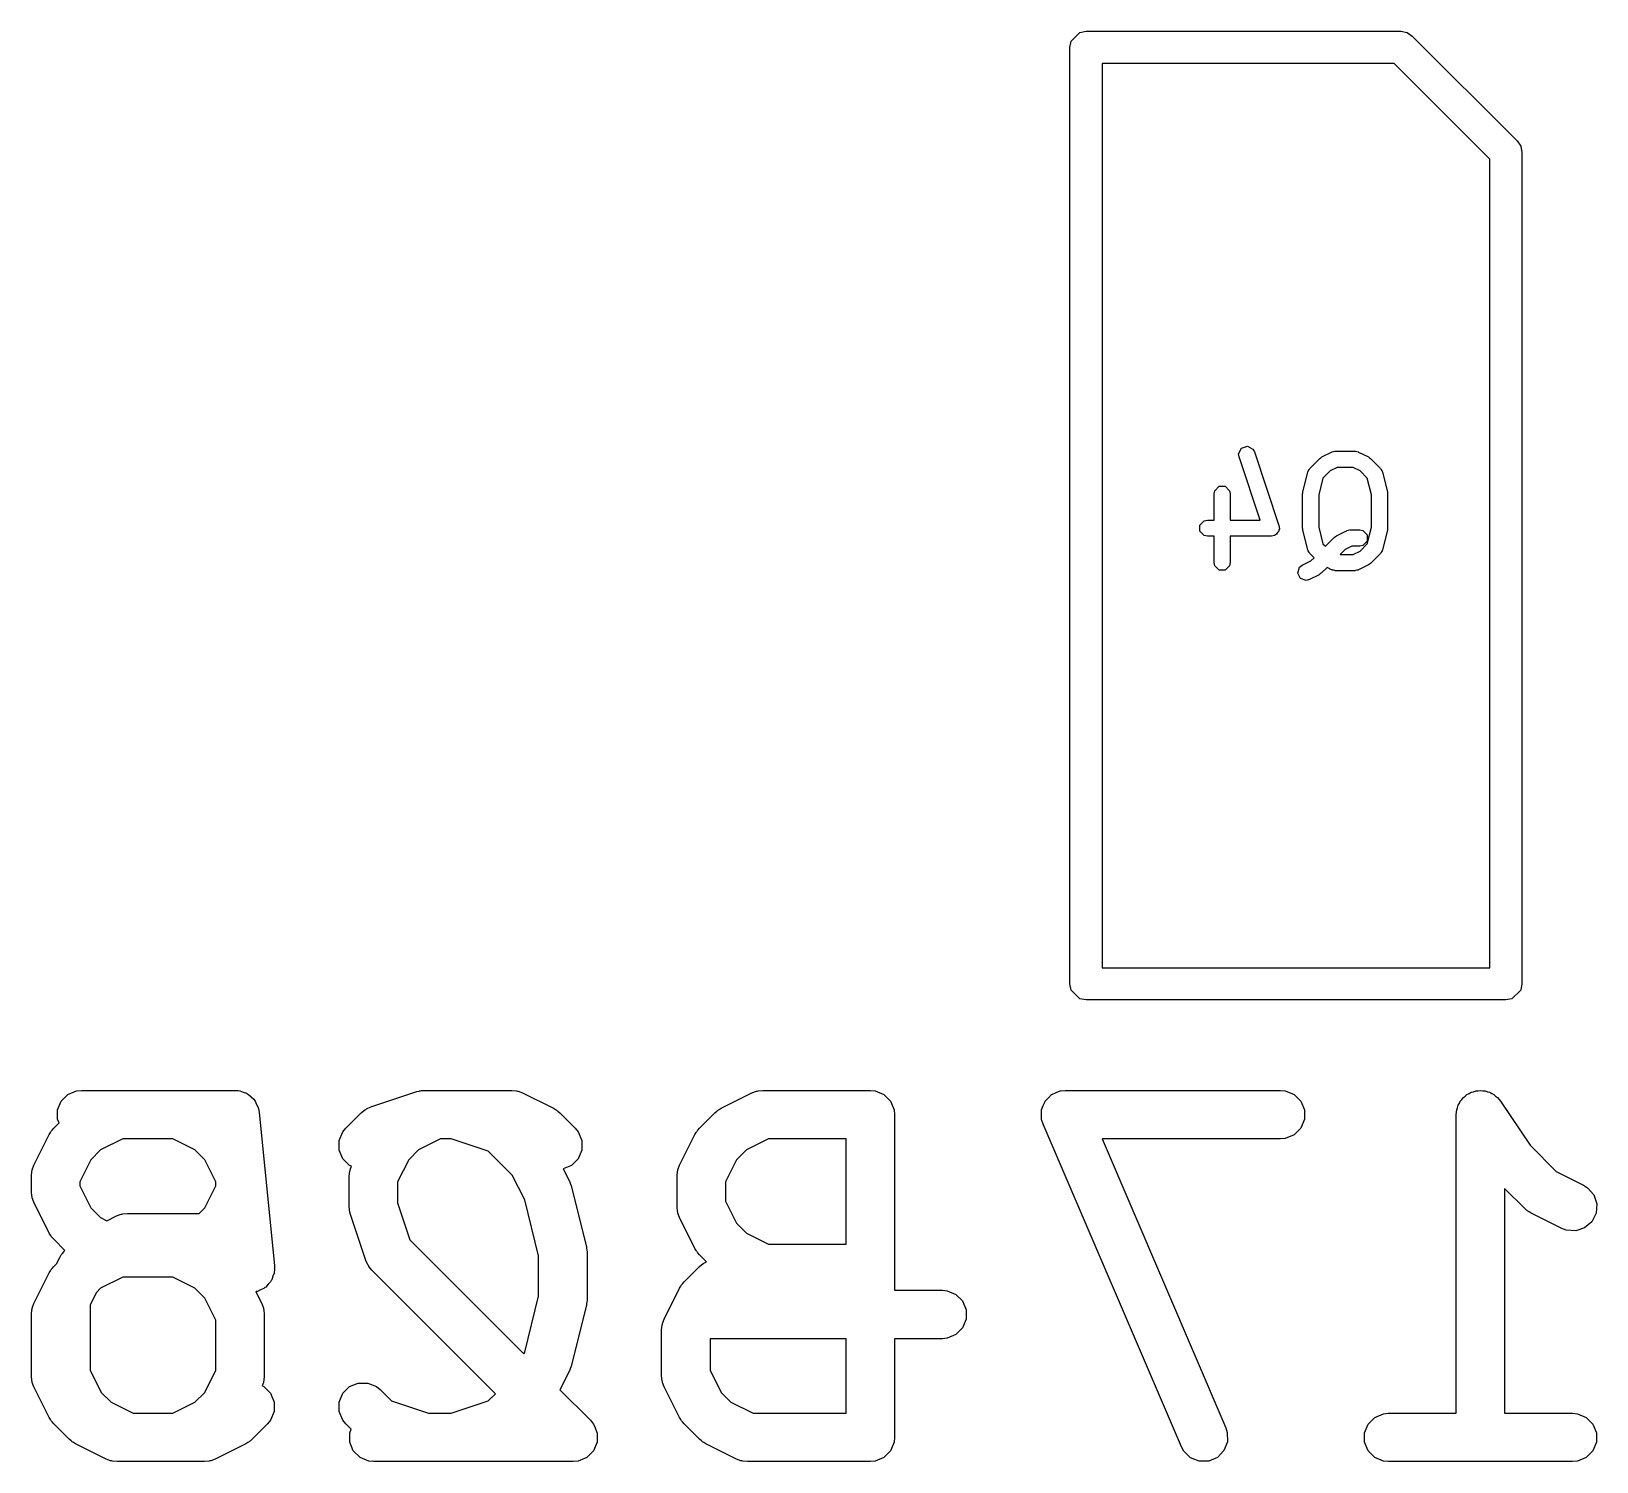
# Model space of a CAD drawing. Extents: x 3.93 to 7.47, y -4.9 to -2.95.
# Drawn here: x 5.8145 to 6.0054, y -4.8329 to -4.6585 of the extents above; entities that cross this region are included whole.
import ezdxf

# ---------------------------------------------------------------- set-up
doc = ezdxf.new("R2010")
doc.units = 0
doc.header["$MEASUREMENT"] = 0
doc.layers.add('BLACK', color=7, linetype='CONTINUOUS')

msp = doc.modelspace()

# ---------------------------------------------------------------- linework, layer by layer
at = {"layer": 'BLACK', "linetype": 'CONTINUOUS'}
for p, q in [((5.94127, -4.65968), (5.94233, -4.65861)), ((5.94233, -4.65861), (5.94308, -4.65846)), ((5.94308, -4.65846), (5.98147, -4.65846)), ((5.98147, -4.65846), (5.98222, -4.65861)), ((5.98222, -4.65861), (5.98286, -4.65904)), ((5.98286, -4.65904), (5.99566, -4.67183)), ((5.94112, -4.66043), (5.94127, -4.65968)), ((5.94112, -4.7746), (5.94112, -4.66043)), ((5.94505, -4.6624), (5.94505, -4.77263)), ((5.98065, -4.6624), (5.94505, -4.6624)), ((5.9923, -4.67404), (5.98065, -4.6624)), ((5.99566, -4.67183), (5.99608, -4.67247)), ((5.99608, -4.67247), (5.99608, -4.67247)), ((5.99608, -4.67247), (5.99623, -4.67323)), ((5.9923, -4.77263), (5.9923, -4.67404)), ((5.99623, -4.67323), (5.99623, -4.7746)), ((5.96203, -4.7093), (5.96275, -4.70906)), ((5.96275, -4.70906), (5.96342, -4.7094)), ((5.96169, -4.70997), (5.96203, -4.7093)), ((5.96174, -4.71036), (5.96169, -4.70997)), ((5.96431, -4.71806), (5.96174, -4.71036)), ((5.96342, -4.7094), (5.96361, -4.70973)), ((5.96361, -4.70973), (5.96661, -4.71873)), ((5.97038, -4.71175), (5.97158, -4.71055)), ((5.97158, -4.71055), (5.97171, -4.71046)), ((5.97171, -4.71046), (5.97183, -4.71036)), ((5.97183, -4.71036), (5.97303, -4.70976)), ((5.97303, -4.70976), (5.97308, -4.70975)), ((5.97308, -4.70975), (5.9731, -4.70973)), ((5.9731, -4.70973), (5.97325, -4.7097)), ((5.97325, -4.7097), (5.9734, -4.70966)), ((5.9734, -4.70966), (5.97343, -4.70967)), ((5.97343, -4.70967), (5.97347, -4.70966)), ((5.97347, -4.70966), (5.97587, -4.70966)), ((5.97587, -4.70966), (5.97592, -4.70967)), ((5.97592, -4.70967), (5.97594, -4.70966)), ((5.97594, -4.70966), (5.9761, -4.7097)), ((5.9761, -4.7097), (5.97625, -4.70973)), ((5.97625, -4.70973), (5.97627, -4.70975)), ((5.97627, -4.70975), (5.97631, -4.70976)), ((5.97631, -4.70976), (5.97751, -4.71036)), ((5.97751, -4.71036), (5.97764, -4.71046)), ((5.97764, -4.71046), (5.97777, -4.71055)), ((5.97777, -4.71055), (5.97897, -4.71175)), ((5.96952, -4.71461), (5.97012, -4.71221)), ((5.97012, -4.71221), (5.97017, -4.71211)), ((5.97017, -4.71207), (5.97023, -4.71197)), ((5.97017, -4.71211), (5.97017, -4.71207)), ((5.97023, -4.71197), (5.97028, -4.71186)), ((5.97028, -4.71186), (5.97032, -4.71184)), ((5.97032, -4.71184), (5.97038, -4.71175)), ((5.97286, -4.71205), (5.97196, -4.71295)), ((5.97371, -4.71163), (5.97286, -4.71205)), ((5.97564, -4.71163), (5.97371, -4.71163)), ((5.97649, -4.71205), (5.97564, -4.71163)), ((5.97738, -4.71295), (5.97649, -4.71205)), ((5.97897, -4.71175), (5.97903, -4.71184)), ((5.97903, -4.71184), (5.97906, -4.71186)), ((5.97906, -4.71186), (5.97912, -4.71197)), ((5.97912, -4.71197), (5.97918, -4.71207)), ((5.97918, -4.71207), (5.97918, -4.71211)), ((5.97918, -4.71211), (5.97923, -4.71221)), ((5.97923, -4.71221), (5.97983, -4.71461)), ((5.95869, -4.71484), (5.95877, -4.71447)), ((5.95877, -4.71447), (5.9593, -4.71393)), ((5.9593, -4.71393), (5.96005, -4.71393)), ((5.96005, -4.71393), (5.96059, -4.71447)), ((5.96059, -4.71447), (5.96066, -4.71484)), ((5.96949, -4.71484), (5.96951, -4.71473)), ((5.96951, -4.71473), (5.96952, -4.71461)), ((5.97196, -4.71295), (5.97146, -4.71496)), ((5.97789, -4.71496), (5.97738, -4.71295)), ((5.97983, -4.71461), (5.97983, -4.71473)), ((5.97983, -4.71473), (5.97986, -4.71484)), ((5.95869, -4.71806), (5.95869, -4.71484)), ((5.96066, -4.71484), (5.96066, -4.71806)), ((5.96949, -4.71904), (5.96949, -4.71484)), ((5.97146, -4.71496), (5.97146, -4.71892)), ((5.97789, -4.71892), (5.97789, -4.71496)), ((5.97986, -4.71484), (5.97986, -4.71904)), ((5.95697, -4.71867), (5.9575, -4.71813)), ((5.9575, -4.71813), (5.95788, -4.71806)), ((5.95788, -4.71806), (5.95869, -4.71806)), ((5.96066, -4.71806), (5.96431, -4.71806)), ((5.95697, -4.71942), (5.95697, -4.71867)), ((5.9575, -4.71995), (5.95697, -4.71942)), ((5.95788, -4.72003), (5.9575, -4.71995)), ((5.95869, -4.72003), (5.95788, -4.72003)), ((5.95869, -4.72324), (5.95869, -4.72003)), ((5.96568, -4.72003), (5.96066, -4.72003)), ((5.96066, -4.72003), (5.96066, -4.72324)), ((5.96605, -4.71995), (5.96568, -4.72003)), ((5.96617, -4.71984), (5.96605, -4.71995)), ((5.96632, -4.71979), (5.96617, -4.71984)), ((5.96642, -4.71958), (5.96632, -4.71979)), ((5.96658, -4.71942), (5.96642, -4.71958)), ((5.96666, -4.71911), (5.96658, -4.71926)), ((5.96658, -4.71926), (5.96658, -4.71942)), ((5.96661, -4.71873), (5.96666, -4.71911)), ((5.96951, -4.71916), (5.96949, -4.71904)), ((5.96952, -4.71928), (5.96951, -4.71916)), ((5.97012, -4.72168), (5.96952, -4.71928)), ((5.97146, -4.71892), (5.97196, -4.72094)), ((5.97227, -4.72125), (5.97338, -4.72015)), ((5.97338, -4.72015), (5.97351, -4.72006)), ((5.97351, -4.72006), (5.97363, -4.71996)), ((5.97363, -4.71996), (5.97483, -4.71936)), ((5.97483, -4.71936), (5.97488, -4.71935)), ((5.97488, -4.71935), (5.9749, -4.71933)), ((5.9749, -4.71933), (5.97505, -4.7193)), ((5.97505, -4.7193), (5.9752, -4.71926)), ((5.9752, -4.71926), (5.97523, -4.71927)), ((5.97523, -4.71927), (5.97527, -4.71926)), ((5.97527, -4.71926), (5.97647, -4.71926)), ((5.97647, -4.71926), (5.97685, -4.71933)), ((5.97685, -4.71933), (5.97738, -4.71987)), ((5.97738, -4.72094), (5.97789, -4.71892)), ((5.97738, -4.71987), (5.97738, -4.72062)), ((5.97983, -4.71928), (5.97923, -4.72168)), ((5.97986, -4.71904), (5.97983, -4.71916)), ((5.97983, -4.71916), (5.97983, -4.71928)), ((5.97017, -4.72178), (5.97012, -4.72168)), ((5.97017, -4.72182), (5.97017, -4.72178)), ((5.97023, -4.72192), (5.97017, -4.72182)), ((5.97028, -4.72203), (5.97023, -4.72192)), ((5.97032, -4.72205), (5.97028, -4.72203)), ((5.97038, -4.72214), (5.97032, -4.72205)), ((5.97088, -4.72264), (5.97038, -4.72214)), ((5.97196, -4.72094), (5.97227, -4.72125)), ((5.97466, -4.72165), (5.97405, -4.72226)), ((5.97405, -4.72226), (5.97564, -4.72226)), ((5.97551, -4.72123), (5.97466, -4.72165)), ((5.97647, -4.72123), (5.97551, -4.72123)), ((5.97564, -4.72226), (5.97649, -4.72183)), ((5.97685, -4.72115), (5.97647, -4.72123)), ((5.97649, -4.72183), (5.97738, -4.72094)), ((5.97738, -4.72062), (5.97685, -4.72115)), ((5.97897, -4.72214), (5.97777, -4.72334)), ((5.97903, -4.72205), (5.97897, -4.72214)), ((5.97906, -4.72203), (5.97903, -4.72205)), ((5.97912, -4.72192), (5.97906, -4.72203)), ((5.97918, -4.72182), (5.97912, -4.72192)), ((5.97923, -4.72168), (5.97918, -4.72178)), ((5.97918, -4.72178), (5.97918, -4.72182)), ((5.95877, -4.72362), (5.95869, -4.72324)), ((5.9593, -4.72415), (5.95877, -4.72362)), ((5.96005, -4.72415), (5.9593, -4.72415)), ((5.96059, -4.72362), (5.96005, -4.72415)), ((5.96066, -4.72324), (5.96059, -4.72362)), ((5.96889, -4.72451), (5.96913, -4.7238)), ((5.96913, -4.7238), (5.96943, -4.72356)), ((5.96943, -4.72356), (5.97049, -4.72303)), ((5.97049, -4.72303), (5.97088, -4.72264)), ((5.97247, -4.72384), (5.97177, -4.72454)), ((5.97303, -4.72412), (5.97247, -4.72384)), ((5.97308, -4.72414), (5.97303, -4.72412)), ((5.9731, -4.72415), (5.97308, -4.72414)), ((5.97325, -4.72418), (5.9731, -4.72415)), ((5.9734, -4.72422), (5.97325, -4.72418)), ((5.97343, -4.72422), (5.9734, -4.72422)), ((5.97347, -4.72423), (5.97343, -4.72422)), ((5.97587, -4.72423), (5.97347, -4.72423)), ((5.97592, -4.72422), (5.97587, -4.72423)), ((5.97594, -4.72422), (5.97592, -4.72422)), ((5.9761, -4.72418), (5.97594, -4.72422)), ((5.97625, -4.72415), (5.9761, -4.72418)), ((5.97627, -4.72414), (5.97625, -4.72415)), ((5.97631, -4.72412), (5.97627, -4.72414)), ((5.97751, -4.72352), (5.97631, -4.72412)), ((5.97764, -4.72343), (5.97751, -4.72352)), ((5.97777, -4.72334), (5.97764, -4.72343)), ((5.96923, -4.72519), (5.96889, -4.72451)), ((5.96994, -4.72542), (5.96923, -4.72519)), ((5.97031, -4.72532), (5.96994, -4.72542)), ((5.97151, -4.72472), (5.97031, -4.72532)), ((5.97164, -4.72463), (5.97151, -4.72472)), ((5.97177, -4.72454), (5.97164, -4.72463)), ((5.94505, -4.77263), (5.9923, -4.77263)), ((5.94127, -4.77536), (5.94112, -4.7746)), ((5.94233, -4.77642), (5.94127, -4.77536)), ((5.99608, -4.77536), (5.99502, -4.77642)), ((5.99623, -4.7746), (5.99608, -4.77536)), ((5.94308, -4.77657), (5.94233, -4.77642)), ((5.99427, -4.77657), (5.94308, -4.77657)), ((5.99502, -4.77642), (5.99427, -4.77657)), ((5.81767, -4.78997), (5.81811, -4.7889)), ((5.81811, -4.7889), (5.81893, -4.78809)), ((5.81893, -4.78809), (5.81999, -4.78765)), ((5.81999, -4.78765), (5.82057, -4.78759)), ((5.82057, -4.78759), (5.83932, -4.78759)), ((5.83932, -4.78759), (5.83953, -4.78761)), ((5.83953, -4.78761), (5.8396, -4.7876)), ((5.8396, -4.7876), (5.83967, -4.78762)), ((5.83967, -4.78762), (5.83989, -4.78765)), ((5.83989, -4.78765), (5.84029, -4.78781)), ((5.84029, -4.78781), (5.8407, -4.78794)), ((5.8407, -4.78794), (5.84082, -4.78803)), ((5.84082, -4.78803), (5.84096, -4.78809)), ((5.84096, -4.78809), (5.84126, -4.78839)), ((5.84126, -4.78839), (5.8416, -4.78866)), ((5.8416, -4.78866), (5.84167, -4.7888)), ((5.84167, -4.7888), (5.84177, -4.7889)), ((5.84177, -4.7889), (5.84194, -4.7893)), ((5.85586, -4.78961), (5.86148, -4.78774)), ((5.86148, -4.78774), (5.86176, -4.78768)), ((5.86176, -4.78768), (5.86184, -4.78765)), ((5.86184, -4.78765), (5.86194, -4.78763)), ((5.86194, -4.78763), (5.86204, -4.78761)), ((5.86204, -4.78761), (5.86212, -4.78762)), ((5.86212, -4.78762), (5.86241, -4.78759)), ((5.86241, -4.78759), (5.86616, -4.78759)), ((5.86616, -4.78759), (5.87306, -4.78759)), ((5.87306, -4.78759), (5.87364, -4.78765)), ((5.87364, -4.78765), (5.87374, -4.78769)), ((5.87374, -4.78769), (5.87384, -4.78769)), ((5.87384, -4.78769), (5.87438, -4.7879)), ((5.87438, -4.7879), (5.87813, -4.78977)), ((5.89859, -4.78977), (5.90234, -4.7879)), ((5.90234, -4.7879), (5.90288, -4.78769)), ((5.90288, -4.78769), (5.90298, -4.78769)), ((5.90298, -4.78769), (5.90308, -4.78765)), ((5.90308, -4.78765), (5.90366, -4.78759)), ((5.90366, -4.78759), (5.91678, -4.78759)), ((5.91678, -4.78759), (5.91736, -4.78765)), ((5.91736, -4.78765), (5.91842, -4.78809)), ((5.91842, -4.78809), (5.91924, -4.7889)), ((5.91924, -4.7889), (5.91968, -4.78997)), ((5.93787, -4.78945), (5.93808, -4.78893)), ((5.93808, -4.78893), (5.93809, -4.78892)), ((5.93809, -4.78892), (5.9381, -4.7889)), ((5.9381, -4.7889), (5.93849, -4.78851)), ((5.93849, -4.78851), (5.93888, -4.78811)), ((5.93888, -4.78811), (5.9389, -4.7881)), ((5.9389, -4.7881), (5.93891, -4.78809)), ((5.93891, -4.78809), (5.93943, -4.78787)), ((5.93943, -4.78787), (5.93994, -4.78765)), ((5.93994, -4.78765), (5.93996, -4.78765)), ((5.93996, -4.78765), (5.93998, -4.78765)), ((5.93998, -4.78765), (5.94055, -4.78759)), ((5.94055, -4.78759), (5.9668, -4.78759)), ((5.9668, -4.78759), (5.96738, -4.78765)), ((5.96738, -4.78765), (5.96844, -4.78809)), ((5.96844, -4.78809), (5.96926, -4.7889)), ((5.96926, -4.7889), (5.9697, -4.78997)), ((5.98845, -4.78941), (5.98861, -4.78917)), ((5.98861, -4.78917), (5.98872, -4.7889)), ((5.98872, -4.7889), (5.98892, -4.78869)), ((5.98892, -4.78869), (5.98909, -4.78845)), ((5.98909, -4.78845), (5.98933, -4.78829)), ((5.98933, -4.78829), (5.98953, -4.78809)), ((5.98953, -4.78809), (5.9898, -4.78797)), ((5.9898, -4.78797), (5.99004, -4.78781)), ((5.99004, -4.78781), (5.99033, -4.78776)), ((5.99033, -4.78776), (5.9906, -4.78765)), ((5.9906, -4.78765), (5.99089, -4.78765)), ((5.99089, -4.78765), (5.99118, -4.78759)), ((5.99118, -4.78759), (5.99146, -4.78765)), ((5.99146, -4.78765), (5.99175, -4.78765)), ((5.99175, -4.78765), (5.99202, -4.78776)), ((5.99202, -4.78776), (5.9923, -4.78781)), ((5.9923, -4.78781), (5.99255, -4.78798)), ((5.99255, -4.78798), (5.99281, -4.78809)), ((5.99281, -4.78809), (5.99302, -4.78829)), ((5.99302, -4.78829), (5.99326, -4.78846)), ((5.99326, -4.78846), (5.99363, -4.7889)), ((5.99363, -4.7889), (5.99363, -4.7889)), ((5.99363, -4.7889), (5.99363, -4.7889)), ((5.99363, -4.7889), (5.99363, -4.7889)), ((5.99363, -4.7889), (5.99722, -4.79428)), ((5.81767, -4.79112), (5.81767, -4.78997)), ((5.81785, -4.79155), (5.81767, -4.79112)), ((5.84194, -4.7893), (5.84214, -4.78968)), ((5.84214, -4.78968), (5.84218, -4.7899)), ((5.84218, -4.7899), (5.84221, -4.78997)), ((5.84221, -4.78997), (5.84221, -4.79004)), ((5.84221, -4.79004), (5.84225, -4.79025)), ((5.84225, -4.79025), (5.84413, -4.80899)), ((5.85283, -4.7922), (5.8547, -4.79033)), ((5.8547, -4.79033), (5.85515, -4.78996)), ((5.85515, -4.78996), (5.85525, -4.78992)), ((5.85525, -4.78992), (5.85533, -4.78985)), ((5.85533, -4.78985), (5.85586, -4.78961)), ((5.87813, -4.78977), (5.87838, -4.78993)), ((5.87838, -4.78993), (5.87845, -4.78996)), ((5.87845, -4.78996), (5.87853, -4.79003)), ((5.87853, -4.79003), (5.87862, -4.79008)), ((5.87862, -4.79008), (5.87867, -4.79014)), ((5.87867, -4.79014), (5.8789, -4.79033)), ((5.8789, -4.79033), (5.88077, -4.7922)), ((5.89595, -4.7922), (5.89782, -4.79033)), ((5.89782, -4.79033), (5.89805, -4.79014)), ((5.89805, -4.79014), (5.8981, -4.79008)), ((5.8981, -4.79008), (5.89819, -4.79003)), ((5.89819, -4.79003), (5.89827, -4.78996)), ((5.89827, -4.78996), (5.89834, -4.78993)), ((5.89834, -4.78993), (5.89859, -4.78977)), ((5.91968, -4.78997), (5.91973, -4.79054)), ((5.91973, -4.79054), (5.91973, -4.81196)), ((5.93765, -4.79), (5.93766, -4.78998)), ((5.93766, -4.79056), (5.93765, -4.79)), ((5.93766, -4.78997), (5.93787, -4.78945)), ((5.93766, -4.78998), (5.93766, -4.78997)), ((5.93766, -4.79112), (5.93766, -4.79056)), ((5.93766, -4.79113), (5.93766, -4.79112)), ((5.93766, -4.79115), (5.93766, -4.79113)), ((5.93784, -4.7917), (5.93766, -4.79115)), ((5.9697, -4.79112), (5.96926, -4.79218)), ((5.9697, -4.78997), (5.9697, -4.79112)), ((5.98822, -4.79054), (5.98828, -4.78997)), ((5.98822, -4.82696), (5.98822, -4.79054)), ((5.98822, -4.79054), (5.98822, -4.79054)), ((5.98822, -4.79054), (5.98822, -4.79054)), ((5.98822, -4.79054), (5.98822, -4.79054)), ((5.98828, -4.78997), (5.98839, -4.7897)), ((5.98839, -4.7897), (5.98845, -4.78941)), ((5.81478, -4.79672), (5.81665, -4.79297)), ((5.81665, -4.79297), (5.81681, -4.79272)), ((5.81681, -4.79272), (5.81684, -4.79265)), ((5.81684, -4.79265), (5.8169, -4.79257)), ((5.8169, -4.79257), (5.81696, -4.79248)), ((5.81696, -4.79248), (5.81702, -4.79243)), ((5.81702, -4.79243), (5.81721, -4.7922)), ((5.81721, -4.7922), (5.81785, -4.79155)), ((5.85202, -4.79371), (5.85246, -4.79265)), ((5.85246, -4.79265), (5.85283, -4.7922)), ((5.88077, -4.7922), (5.88114, -4.79265)), ((5.88114, -4.79265), (5.88158, -4.79371)), ((5.89352, -4.79672), (5.89539, -4.79297)), ((5.89539, -4.79297), (5.89555, -4.79272)), ((5.89555, -4.79272), (5.89558, -4.79265)), ((5.89558, -4.79265), (5.89565, -4.79257)), ((5.89565, -4.79257), (5.8957, -4.79248)), ((5.8957, -4.79248), (5.89576, -4.79243)), ((5.89576, -4.79243), (5.89595, -4.7922)), ((5.95471, -4.83107), (5.93784, -4.7917)), ((5.96844, -4.793), (5.96738, -4.79344)), ((5.96926, -4.79218), (5.96844, -4.793)), ((5.82292, -4.79484), (5.82172, -4.79604)), ((5.82561, -4.79349), (5.82292, -4.79484)), ((5.83172, -4.79349), (5.82561, -4.79349)), ((5.83442, -4.79484), (5.83172, -4.79349)), ((5.83561, -4.79604), (5.83442, -4.79484)), ((5.85202, -4.79487), (5.85202, -4.79371)), ((5.85246, -4.79593), (5.85202, -4.79487)), ((5.86169, -4.79484), (5.86049, -4.79604)), ((5.86438, -4.79349), (5.86169, -4.79484)), ((5.86568, -4.79349), (5.86438, -4.79349)), ((5.87019, -4.795), (5.86568, -4.79349)), ((5.87311, -4.79791), (5.87019, -4.795)), ((5.88158, -4.79487), (5.88114, -4.79593)), ((5.88158, -4.79371), (5.88158, -4.79487)), ((5.90166, -4.79484), (5.90046, -4.79604)), ((5.90435, -4.79349), (5.90166, -4.79484)), ((5.91383, -4.79349), (5.90435, -4.79349)), ((5.91383, -4.80634), (5.91383, -4.79349)), ((5.9668, -4.79349), (5.94503, -4.79349)), ((5.94503, -4.79349), (5.96014, -4.82875)), ((5.96738, -4.79344), (5.9668, -4.79349)), ((5.99722, -4.79428), (6.00042, -4.79749)), ((5.81457, -4.79726), (5.81478, -4.79672)), ((5.82172, -4.79604), (5.82037, -4.79874)), ((5.83696, -4.79874), (5.83561, -4.79604)), ((5.85327, -4.79675), (5.85246, -4.79593)), ((5.8535, -4.79684), (5.85327, -4.79675)), ((5.85334, -4.79726), (5.8535, -4.79684)), ((5.86049, -4.79604), (5.85914, -4.79874)), ((5.88033, -4.79675), (5.87933, -4.79716)), ((5.88114, -4.79593), (5.88033, -4.79675)), ((5.89331, -4.79726), (5.89352, -4.79672)), ((5.90046, -4.79604), (5.89911, -4.79874)), ((5.81447, -4.79804), (5.81452, -4.79746)), ((5.81447, -4.79991), (5.81447, -4.79804)), ((5.81452, -4.79746), (5.81456, -4.79737)), ((5.81456, -4.79737), (5.81457, -4.79726)), ((5.82037, -4.79874), (5.82037, -4.79922)), ((5.83696, -4.79922), (5.83696, -4.79874)), ((5.85324, -4.79804), (5.85329, -4.79746)), ((5.85324, -4.80179), (5.85324, -4.79804)), ((5.85329, -4.79746), (5.85333, -4.79737)), ((5.85333, -4.79737), (5.85334, -4.79726)), ((5.85914, -4.79874), (5.85914, -4.80131)), ((5.87463, -4.80095), (5.87311, -4.79791)), ((5.87933, -4.79716), (5.88005, -4.79859)), ((5.88005, -4.79859), (5.88007, -4.79864)), ((5.88007, -4.79864), (5.88008, -4.79865)), ((5.88008, -4.79865), (5.88017, -4.79889)), ((5.89321, -4.79804), (5.89326, -4.79746)), ((5.89321, -4.80179), (5.89321, -4.79804)), ((5.89326, -4.79746), (5.8933, -4.79737)), ((5.8933, -4.79737), (5.89331, -4.79726)), ((5.89911, -4.79874), (5.89911, -4.80109)), ((6.00042, -4.79749), (6.00374, -4.79915)), ((5.81452, -4.80049), (5.81447, -4.79991)), ((5.81456, -4.80059), (5.81452, -4.80049)), ((5.81457, -4.80069), (5.81456, -4.80059)), ((5.81478, -4.80124), (5.81457, -4.80069)), ((5.82037, -4.79922), (5.82172, -4.80192)), ((5.83561, -4.80192), (5.83696, -4.79922)), ((5.88017, -4.79889), (5.88026, -4.79914)), ((5.88026, -4.79914), (5.88026, -4.79916)), ((5.88026, -4.79916), (5.88028, -4.7992)), ((5.88028, -4.7992), (5.88215, -4.8067)), ((5.99658, -4.802), (5.99412, -4.79954)), ((5.99412, -4.79954), (5.99412, -4.82696)), ((6.00374, -4.79915), (6.00423, -4.79946)), ((6.00423, -4.79946), (6.00499, -4.80033)), ((6.00499, -4.80033), (6.00535, -4.80142)), ((5.81665, -4.80499), (5.81478, -4.80124)), ((5.82172, -4.80192), (5.82292, -4.80311)), ((5.82552, -4.80268), (5.82562, -4.80264)), ((5.82562, -4.80264), (5.82619, -4.80259)), ((5.82619, -4.80259), (5.83494, -4.80259)), ((5.83494, -4.80259), (5.83561, -4.80192)), ((5.85326, -4.80208), (5.85324, -4.80179)), ((5.85326, -4.80216), (5.85326, -4.80208)), ((5.85328, -4.80226), (5.85326, -4.80216)), ((5.85329, -4.80237), (5.85328, -4.80226)), ((5.85332, -4.80244), (5.85329, -4.80237)), ((5.85339, -4.80272), (5.85332, -4.80244)), ((5.85914, -4.80131), (5.86064, -4.80582)), ((5.87633, -4.80778), (5.87463, -4.80095)), ((5.89326, -4.80237), (5.89321, -4.80179)), ((5.8933, -4.80246), (5.89326, -4.80237)), ((5.89331, -4.80257), (5.8933, -4.80246)), ((5.89352, -4.80311), (5.89331, -4.80257)), ((5.89911, -4.80109), (5.90046, -4.80379)), ((5.99681, -4.80219), (5.99658, -4.802)), ((5.99686, -4.80225), (5.99681, -4.80219)), ((5.99695, -4.8023), (5.99686, -4.80225)), ((5.99703, -4.80237), (5.99695, -4.8023)), ((5.9971, -4.8024), (5.99703, -4.80237)), ((5.99735, -4.80256), (5.9971, -4.8024)), ((6.0011, -4.80443), (5.99735, -4.80256)), ((6.00527, -4.80257), (6.00475, -4.8036)), ((6.00535, -4.80142), (6.00527, -4.80257)), ((5.82292, -4.80311), (5.82368, -4.80349)), ((5.82368, -4.80349), (5.82487, -4.8029)), ((5.82487, -4.8029), (5.82541, -4.80269)), ((5.82541, -4.80269), (5.82552, -4.80268)), ((5.85526, -4.80835), (5.85339, -4.80272)), ((5.89539, -4.80686), (5.89352, -4.80311)), ((5.90046, -4.80379), (5.90166, -4.80499)), ((6.00164, -4.80464), (6.0011, -4.80443)), ((6.00388, -4.80436), (6.00279, -4.80472)), ((6.00475, -4.8036), (6.00388, -4.80436)), ((5.81681, -4.80523), (5.81665, -4.80499)), ((5.81684, -4.8053), (5.81681, -4.80523)), ((5.8169, -4.80539), (5.81684, -4.8053)), ((5.81696, -4.80547), (5.8169, -4.80539)), ((5.81702, -4.80553), (5.81696, -4.80547)), ((5.81721, -4.80575), (5.81702, -4.80553)), ((5.81857, -4.80711), (5.81721, -4.80575)), ((5.86064, -4.80582), (5.87453, -4.8197)), ((5.90166, -4.80499), (5.90435, -4.80634)), ((5.90435, -4.80634), (5.91383, -4.80634)), ((6.00279, -4.80472), (6.00164, -4.80464)), ((5.81754, -4.80874), (5.81793, -4.80797)), ((5.81793, -4.80797), (5.81808, -4.80772)), ((5.81808, -4.80772), (5.81811, -4.80765)), ((5.81811, -4.80765), (5.81818, -4.80757)), ((5.81818, -4.80757), (5.81824, -4.80748)), ((5.81824, -4.80748), (5.81829, -4.80743)), ((5.81829, -4.80743), (5.81848, -4.8072)), ((5.81848, -4.8072), (5.81857, -4.80711)), ((5.8555, -4.80888), (5.85526, -4.80835)), ((5.87633, -4.81267), (5.87633, -4.80778)), ((5.88215, -4.8067), (5.88217, -4.8068)), ((5.88217, -4.8068), (5.88218, -4.80684)), ((5.88218, -4.80684), (5.8822, -4.80706)), ((5.8822, -4.80706), (5.88224, -4.80727)), ((5.88224, -4.80727), (5.88223, -4.80731)), ((5.88223, -4.80731), (5.88224, -4.80741)), ((5.88224, -4.80741), (5.88224, -4.81304)), ((5.89555, -4.80711), (5.89539, -4.80686)), ((5.89558, -4.80718), (5.89555, -4.80711)), ((5.89565, -4.80726), (5.89558, -4.80718)), ((5.8957, -4.80735), (5.89565, -4.80726)), ((5.89576, -4.8074), (5.8957, -4.80735)), ((5.89595, -4.80763), (5.89576, -4.8074)), ((5.89681, -4.80849), (5.89595, -4.80763)), ((5.81478, -4.81359), (5.81665, -4.80984)), ((5.81665, -4.80984), (5.81681, -4.8096)), ((5.81681, -4.8096), (5.81684, -4.80952)), ((5.81684, -4.80952), (5.8169, -4.80944)), ((5.8169, -4.80944), (5.81696, -4.80935)), ((5.81696, -4.80935), (5.81702, -4.8093)), ((5.81702, -4.8093), (5.81721, -4.80908)), ((5.81721, -4.80908), (5.81754, -4.80874)), ((5.84392, -4.81026), (5.8438, -4.81068)), ((5.84409, -4.80986), (5.84392, -4.81026)), ((5.84413, -4.80957), (5.84409, -4.80972)), ((5.84409, -4.80972), (5.84409, -4.80986)), ((5.84413, -4.80899), (5.84413, -4.80957)), ((5.85557, -4.80896), (5.8555, -4.80888)), ((5.85561, -4.80905), (5.85557, -4.80896)), ((5.85598, -4.8095), (5.85561, -4.80905)), ((5.87106, -4.82459), (5.85598, -4.8095)), ((5.89407, -4.81095), (5.89595, -4.80908)), ((5.89595, -4.80908), (5.89639, -4.80871)), ((5.89639, -4.80871), (5.89649, -4.80867)), ((5.89649, -4.80867), (5.89657, -4.8086)), ((5.89657, -4.8086), (5.89681, -4.80849)), ((5.82292, -4.81172), (5.8224, -4.81224)), ((5.82561, -4.81037), (5.82292, -4.81172)), ((5.83172, -4.81037), (5.82561, -4.81037)), ((5.83442, -4.81172), (5.83172, -4.81037)), ((5.83561, -4.81291), (5.83442, -4.81172)), ((5.8419, -4.81213), (5.84184, -4.81216)), ((5.84184, -4.81216), (5.84256, -4.81359)), ((5.84205, -4.81211), (5.8419, -4.81213)), ((5.84243, -4.81191), (5.84205, -4.81211)), ((5.84283, -4.81174), (5.84243, -4.81191)), ((5.84294, -4.81164), (5.84283, -4.81174)), ((5.84307, -4.81157), (5.84294, -4.81164)), ((5.84334, -4.81123), (5.84307, -4.81157)), ((5.84365, -4.81093), (5.84334, -4.81123)), ((5.8437, -4.81079), (5.84365, -4.81093)), ((5.8438, -4.81068), (5.8437, -4.81079)), ((5.89164, -4.81547), (5.89352, -4.81172)), ((5.89352, -4.81172), (5.89367, -4.81147)), ((5.89367, -4.81147), (5.8937, -4.8114)), ((5.8937, -4.8114), (5.89377, -4.81132)), ((5.89377, -4.81132), (5.89383, -4.81123)), ((5.89383, -4.81123), (5.89389, -4.81118)), ((5.89389, -4.81118), (5.89407, -4.81095)), ((5.91973, -4.81196), (5.92556, -4.81196)), ((5.92556, -4.81196), (5.92613, -4.81202)), ((5.92613, -4.81202), (5.9272, -4.81246)), ((5.81457, -4.81413), (5.81478, -4.81359)), ((5.8224, -4.81224), (5.82165, -4.81374)), ((5.82165, -4.81374), (5.82165, -4.82172)), ((5.83696, -4.81561), (5.83561, -4.81291)), ((5.84256, -4.81359), (5.84276, -4.81413)), ((5.87463, -4.81951), (5.87633, -4.81267)), ((5.88215, -4.81375), (5.88028, -4.82125)), ((5.88217, -4.81365), (5.88215, -4.81375)), ((5.88218, -4.81361), (5.88217, -4.81365)), ((5.8822, -4.8134), (5.88218, -4.81361)), ((5.88224, -4.81318), (5.8822, -4.8134)), ((5.88224, -4.81304), (5.88223, -4.81314)), ((5.88223, -4.81314), (5.88224, -4.81318)), ((5.9272, -4.81246), (5.92801, -4.81327)), ((5.92801, -4.81327), (5.92845, -4.81434)), ((5.81447, -4.81491), (5.81452, -4.81434)), ((5.81447, -4.82241), (5.81447, -4.81491)), ((5.81452, -4.81434), (5.81456, -4.81424)), ((5.81456, -4.81424), (5.81457, -4.81413)), ((5.83696, -4.82172), (5.83696, -4.81561)), ((5.84276, -4.81413), (5.84277, -4.81424)), ((5.84277, -4.81424), (5.84281, -4.81434)), ((5.84281, -4.81434), (5.84287, -4.81491)), ((5.84287, -4.81491), (5.84287, -4.82241)), ((5.89144, -4.81601), (5.89164, -4.81547)), ((5.92845, -4.81549), (5.92801, -4.81655)), ((5.92845, -4.81434), (5.92845, -4.81549)), ((5.89133, -4.81679), (5.89139, -4.81621)), ((5.89133, -4.82241), (5.89133, -4.81679)), ((5.89139, -4.81621), (5.89143, -4.81611)), ((5.89143, -4.81611), (5.89144, -4.81601)), ((5.89724, -4.81787), (5.89724, -4.82172)), ((5.91383, -4.81787), (5.89724, -4.81787)), ((5.91383, -4.82696), (5.91383, -4.81787)), ((5.92556, -4.81787), (5.91973, -4.81787)), ((5.91973, -4.81787), (5.91973, -4.82991)), ((5.92613, -4.81781), (5.92556, -4.81787)), ((5.9272, -4.81737), (5.92613, -4.81781)), ((5.92801, -4.81655), (5.9272, -4.81737)), ((5.87453, -4.8197), (5.87463, -4.81951)), ((5.82165, -4.82172), (5.823, -4.82441)), ((5.83561, -4.82441), (5.83696, -4.82172)), ((5.88017, -4.82156), (5.88008, -4.8218)), ((5.88026, -4.82132), (5.88017, -4.82156)), ((5.88028, -4.82125), (5.88026, -4.8213)), ((5.88026, -4.8213), (5.88026, -4.82132)), ((5.89724, -4.82172), (5.89859, -4.82441)), ((5.81452, -4.82299), (5.81447, -4.82241)), ((5.81456, -4.82309), (5.81452, -4.82299)), ((5.81457, -4.82319), (5.81456, -4.82309)), ((5.81478, -4.82373), (5.81457, -4.82319)), ((5.84276, -4.82319), (5.8426, -4.82361)), ((5.8426, -4.82361), (5.84283, -4.82371)), ((5.84277, -4.82309), (5.84276, -4.82319)), ((5.84281, -4.82299), (5.84277, -4.82309)), ((5.84287, -4.82241), (5.84281, -4.82299)), ((5.85327, -4.82371), (5.85434, -4.82327)), ((5.85434, -4.82327), (5.85549, -4.82327)), ((5.85549, -4.82327), (5.85655, -4.82371)), ((5.88005, -4.82186), (5.87893, -4.8241)), ((5.88007, -4.82182), (5.88005, -4.82186)), ((5.88008, -4.8218), (5.88007, -4.82182)), ((5.89139, -4.82299), (5.89133, -4.82241)), ((5.89143, -4.82309), (5.89139, -4.82299)), ((5.89144, -4.82319), (5.89143, -4.82309)), ((5.89164, -4.82373), (5.89144, -4.82319)), ((5.81665, -4.82748), (5.81478, -4.82373)), ((5.823, -4.82441), (5.82419, -4.82561)), ((5.83442, -4.82561), (5.83561, -4.82441)), ((5.84283, -4.82371), (5.84365, -4.82452)), ((5.84365, -4.82452), (5.84409, -4.82559)), ((5.85202, -4.82559), (5.85246, -4.82452)), ((5.85246, -4.82452), (5.85327, -4.82371)), ((5.85655, -4.82371), (5.857, -4.82407)), ((5.857, -4.82407), (5.85838, -4.82546)), ((5.85838, -4.82546), (5.86289, -4.82696)), ((5.86568, -4.82696), (5.87019, -4.82546)), ((5.87019, -4.82546), (5.87106, -4.82459)), ((5.87893, -4.8241), (5.88265, -4.82782)), ((5.89352, -4.82748), (5.89164, -4.82373)), ((5.89859, -4.82441), (5.89978, -4.82561)), ((5.82419, -4.82561), (5.82689, -4.82696)), ((5.82689, -4.82696), (5.83172, -4.82696)), ((5.83172, -4.82696), (5.83442, -4.82561)), ((5.84409, -4.82674), (5.84365, -4.8278)), ((5.84409, -4.82559), (5.84409, -4.82674)), ((5.85202, -4.82674), (5.85202, -4.82559)), ((5.85246, -4.8278), (5.85202, -4.82674)), ((5.86289, -4.82696), (5.86568, -4.82696)), ((5.89978, -4.82561), (5.90248, -4.82696)), ((5.90248, -4.82696), (5.91383, -4.82696)), ((5.97747, -4.82827), (5.97828, -4.82746)), ((5.97828, -4.82746), (5.97935, -4.82702)), ((5.97935, -4.82702), (5.97992, -4.82696)), ((5.97992, -4.82696), (5.98822, -4.82696)), ((5.99412, -4.82696), (6.00242, -4.82696)), ((6.00242, -4.82696), (6.003, -4.82702)), ((6.003, -4.82702), (6.00406, -4.82746)), ((6.00406, -4.82746), (6.00488, -4.82827)), ((5.81681, -4.82773), (5.81665, -4.82748)), ((5.81684, -4.8278), (5.81681, -4.82773)), ((5.8169, -4.82788), (5.81684, -4.8278)), ((5.81696, -4.82797), (5.8169, -4.82788)), ((5.81702, -4.82802), (5.81696, -4.82797)), ((5.81721, -4.82825), (5.81702, -4.82802)), ((5.81908, -4.83012), (5.81721, -4.82825)), ((5.84328, -4.82825), (5.8414, -4.83012)), ((5.84365, -4.8278), (5.84328, -4.82825)), ((5.85283, -4.82825), (5.85246, -4.8278)), ((5.85347, -4.8289), (5.85283, -4.82825)), ((5.85329, -4.82934), (5.85347, -4.8289)), ((5.85329, -4.83049), (5.85329, -4.82934)), ((5.88265, -4.82782), (5.88302, -4.82827)), ((5.88302, -4.82827), (5.88321, -4.82875)), ((5.88321, -4.82875), (5.88344, -4.8293)), ((5.88344, -4.8293), (5.88346, -4.82934)), ((5.88346, -4.82934), (5.88346, -4.83049)), ((5.89367, -4.82773), (5.89352, -4.82748)), ((5.8937, -4.8278), (5.89367, -4.82773)), ((5.89377, -4.82788), (5.8937, -4.8278)), ((5.89383, -4.82797), (5.89377, -4.82788)), ((5.89389, -4.82802), (5.89383, -4.82797)), ((5.89407, -4.82825), (5.89389, -4.82802)), ((5.89595, -4.83012), (5.89407, -4.82825)), ((5.96014, -4.82875), (5.96031, -4.8293)), ((5.96031, -4.8293), (5.96033, -4.83045)), ((5.97703, -4.82934), (5.97747, -4.82827)), ((5.97703, -4.83049), (5.97703, -4.82934)), ((6.00488, -4.82827), (6.00532, -4.82934)), ((6.00532, -4.82934), (6.00532, -4.83049)), ((5.81931, -4.83031), (5.81908, -4.83012)), ((5.81936, -4.83037), (5.81931, -4.83031)), ((5.81945, -4.83043), (5.81936, -4.83037)), ((5.81953, -4.83049), (5.81945, -4.83043)), ((5.8196, -4.83052), (5.81953, -4.83049)), ((5.81985, -4.83068), (5.8196, -4.83052)), ((5.8236, -4.83255), (5.81985, -4.83068)), ((5.84064, -4.83068), (5.83689, -4.83255)), ((5.84088, -4.83052), (5.84064, -4.83068)), ((5.84096, -4.83049), (5.84088, -4.83052)), ((5.84104, -4.83043), (5.84096, -4.83049)), ((5.84113, -4.83037), (5.84104, -4.83043)), ((5.84118, -4.83031), (5.84113, -4.83037)), ((5.8414, -4.83012), (5.84118, -4.83031)), ((5.85373, -4.83155), (5.85329, -4.83049)), ((5.88346, -4.83049), (5.88302, -4.83155)), ((5.89617, -4.83031), (5.89595, -4.83012)), ((5.89622, -4.83037), (5.89617, -4.83031)), ((5.89631, -4.83043), (5.89622, -4.83037)), ((5.89639, -4.83049), (5.89631, -4.83043)), ((5.89647, -4.83052), (5.89639, -4.83049)), ((5.89671, -4.83068), (5.89647, -4.83052)), ((5.90046, -4.83255), (5.89671, -4.83068)), ((5.91968, -4.83049), (5.91924, -4.83155)), ((5.91973, -4.82991), (5.91968, -4.83049)), ((5.95499, -4.83158), (5.95471, -4.83107)), ((5.96033, -4.83045), (5.9599, -4.83152)), ((5.97747, -4.83155), (5.97703, -4.83049)), ((6.00532, -4.83049), (6.00488, -4.83155)), ((5.82414, -4.83276), (5.8236, -4.83255)), ((5.82424, -4.83277), (5.82414, -4.83276)), ((5.82434, -4.83281), (5.82424, -4.83277)), ((5.82492, -4.83286), (5.82434, -4.83281)), ((5.82619, -4.83286), (5.82492, -4.83286)), ((5.83557, -4.83286), (5.82619, -4.83286)), ((5.83614, -4.83281), (5.83557, -4.83286)), ((5.83624, -4.83277), (5.83614, -4.83281)), ((5.83635, -4.83276), (5.83624, -4.83277)), ((5.83689, -4.83255), (5.83635, -4.83276)), ((5.85455, -4.83237), (5.85373, -4.83155)), ((5.85561, -4.83281), (5.85455, -4.83237)), ((5.85619, -4.83286), (5.85561, -4.83281)), ((5.86241, -4.83286), (5.85619, -4.83286)), ((5.86616, -4.83286), (5.86241, -4.83286)), ((5.88056, -4.83286), (5.86616, -4.83286)), ((5.88114, -4.83281), (5.88056, -4.83286)), ((5.88145, -4.83268), (5.88114, -4.83281)), ((5.8822, -4.83237), (5.88145, -4.83268)), ((5.88302, -4.83155), (5.8822, -4.83237)), ((5.901, -4.83276), (5.90046, -4.83255)), ((5.90111, -4.83277), (5.901, -4.83276)), ((5.90121, -4.83281), (5.90111, -4.83277)), ((5.90178, -4.83286), (5.90121, -4.83281)), ((5.91678, -4.83286), (5.90178, -4.83286)), ((5.91736, -4.83281), (5.91678, -4.83286)), ((5.91842, -4.83237), (5.91736, -4.83281)), ((5.91924, -4.83155), (5.91842, -4.83237)), ((5.95582, -4.83239), (5.95499, -4.83158)), ((5.95689, -4.83281), (5.95582, -4.83239)), ((5.95804, -4.8328), (5.95689, -4.83281)), ((5.9591, -4.83235), (5.95804, -4.8328)), ((5.9599, -4.83152), (5.9591, -4.83235)), ((5.97828, -4.83237), (5.97747, -4.83155)), ((5.97935, -4.83281), (5.97828, -4.83237)), ((5.97992, -4.83286), (5.97935, -4.83281)), ((6.00242, -4.83286), (5.97992, -4.83286)), ((6.003, -4.83281), (6.00242, -4.83286)), ((6.00406, -4.83237), (6.003, -4.83281)), ((6.00488, -4.83155), (6.00406, -4.83237))]:
    msp.add_line(p, q, dxfattribs=at)

doc.saveas('drawing.dxf')
